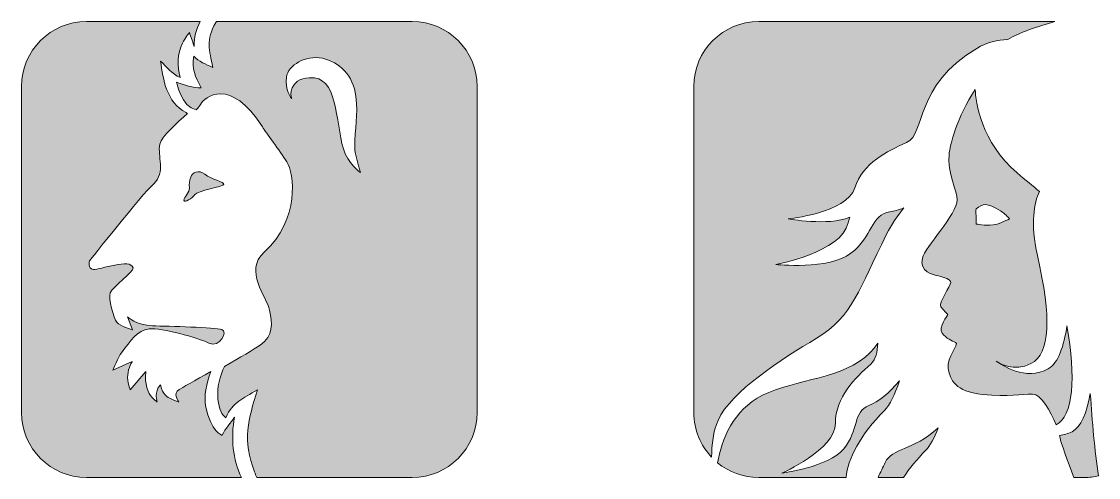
# Model space of a CAD drawing. Header units: inches. Extents: x 78 to 1162, y -895 to -77.
# Drawn here: x 640 to 952.4, y -669.8 to -537.7 of the extents above; entities that cross this region are included whole.
import ezdxf

# ---------------------------------------------------------------- set-up
doc = ezdxf.new("R2010")
doc.units = ezdxf.units.IN
doc.header["$MEASUREMENT"] = 0
doc.layers.add('Layer 1', color=7, linetype='Continuous')

# ---------------------------------------------------------------- blocks, each defined once
blk = doc.blocks.new('block 17')
at = {"layer": 'Layer 1', "true_color": 0x231f20}
h = blk.add_hatch(color=250, dxfattribs=at)
h.dxf.hatch_style = 2
edge = h.paths.add_edge_path()
edge.add_spline(control_points=[(835.01, -556.51), (835.01, -546.12), (843.43, -537.7), (853.82, -537.7), (853.82, -537.7), (939.74, -537.7), (939.74, -537.7), (934.7, -539.08), (929.59, -540.83), (926.07, -542.9), (923.07, -542.96), (920.03, -543.73), (917.04, -545.5), (898.85, -556.29), (902.37, -570.16), (896.73, -572.75), (891.09, -575.34), (884.04, -578.63), (881.68, -585.92), (879.33, -593.21), (862.41, -594.85), (862.41, -594.85), (862.41, -594.85), (873.88, -597.06), (880.25, -594.42), (880.07, -594.95), (879.92, -595.5), (879.78, -596.06), (877.84, -604.57), (858.78, -608.12), (858.78, -608.12), (858.78, -608.12), (874.26, -609.73), (880.56, -604.87), (886.85, -600.02), (886.3, -593.61), (891.88, -592.85), (893.1, -592.69), (894.45, -592.3), (895.88, -591.72), (894.05, -593.99), (892.35, -596.53), (890.93, -599.33), (882.82, -615.32), (881.32, -622.99), (870.48, -629.54), (860.81, -635.38), (845.8, -644.82), (842.03, -653.28), (840.62, -656.46), (840.17, -660.34), (840.16, -663.94), (836.97, -660.57), (835.01, -656.02), (835.01, -651.01), (835.01, -651.01), (835.01, -556.51), (835.01, -556.51)], knot_values=[0, 0, 0, 0, 1, 1, 1, 2, 2, 2, 3, 3, 3, 4, 4, 4, 5, 5, 5, 6, 6, 6, 7, 7, 7, 8, 8, 8, 9, 9, 9, 10, 10, 10, 11, 11, 11, 12, 12, 12, 13, 13, 13, 14, 14, 14, 15, 15, 15, 16, 16, 16, 17, 17, 17, 18, 18, 18, 19, 19, 19, 19], degree=3, periodic=1)
edge = h.paths.add_edge_path()
edge.add_spline(control_points=[(952.35, -669.39), (951.06, -669.67), (949.71, -669.82), (948.33, -669.82), (948.33, -669.82), (945.18, -669.82), (945.18, -669.82), (943.34, -664.95), (941.42, -659.66), (941.24, -658.34), (941.21, -658.14), (941.17, -657.9), (941.09, -657.63), (942.28, -657.47), (943.48, -657.14), (944.69, -656.57), (947.31, -655.34), (949, -651.01), (949.99, -645.53), (950.52, -653.64), (951.24, -661.95), (952.35, -669.39)], knot_values=[0, 0, 0, 0, 1, 1, 1, 2, 2, 2, 3, 3, 3, 4, 4, 4, 5, 5, 5, 6, 6, 6, 7, 7, 7, 7], degree=3, periodic=1)
edge = h.paths.add_edge_path()
edge.add_spline(control_points=[(895.79, -669.82), (895.79, -669.82), (888.42, -669.82), (888.42, -669.82), (889.19, -668.35), (889.87, -666.87), (890.51, -665.48), (892.43, -661.29), (898.47, -662.14), (905.86, -655.47), (904.74, -658.38), (903.53, -660.69), (902.27, -661.95), (899.68, -664.53), (897.51, -667.21), (895.79, -669.82)], knot_values=[0, 0, 0, 0, 1, 1, 1, 2, 2, 2, 3, 3, 3, 4, 4, 4, 5, 5, 5, 5], degree=3, periodic=1)
edge = h.paths.add_edge_path()
edge.add_spline(control_points=[(879.22, -669.82), (879.22, -669.82), (853.82, -669.82), (853.82, -669.82), (849.3, -669.82), (845.15, -668.22), (841.9, -665.56), (843.09, -658.84), (846.33, -650.31), (854.96, -646), (864.49, -641.24), (878.71, -641.29), (886, -633.77), (886.82, -632.92), (887.62, -631.97), (888.39, -630.95), (888.16, -633.54), (887.89, -635.5), (886.32, -636.95), (881.75, -641.15), (876.06, -646.46), (876.08, -654.12), (876.1, -661.77), (860.51, -668.57), (860.51, -668.57), (860.51, -668.57), (874.05, -666.89), (878.48, -661.5), (882.9, -656.1), (881.16, -650.74), (885.78, -648.98), (888.49, -647.96), (891.63, -645.45), (894.65, -641.81), (893.31, -645.73), (891.84, -648.87), (890.28, -650.43), (883.46, -657.24), (879.46, -664.77), (879.23, -669.71), (879.23, -669.71), (879.22, -669.82), (879.22, -669.82)], knot_values=[0, 0, 0, 0, 1, 1, 1, 2, 2, 2, 3, 3, 3, 4, 4, 4, 5, 5, 5, 6, 6, 6, 7, 7, 7, 8, 8, 8, 9, 9, 9, 10, 10, 10, 11, 11, 11, 12, 12, 12, 13, 13, 13, 14, 14, 14, 14], degree=3, periodic=1)
edge = h.paths.add_edge_path()
edge.add_spline(control_points=[(943.21, -625.91), (945.82, -640.75), (945.08, -652.22), (940.04, -654.54), (938.47, -650.67), (935.65, -645.65), (933.25, -645.65), (929.84, -645.65), (926.55, -646.58), (918.68, -645.76), (910.8, -644.94), (909.27, -641.53), (908.8, -638.24), (908.33, -634.95), (912.09, -631.19), (910.91, -630.72), (909.74, -630.25), (908.33, -629.54), (907.04, -628.01), (905.74, -626.49), (908.68, -622.61), (908.68, -622.61), (908.68, -622.61), (907.51, -621.43), (906.68, -620.37), (905.86, -619.32), (909.51, -614.26), (909.51, -613.32), (909.51, -612.38), (907.62, -611.91), (905.98, -611.44), (904.33, -610.97), (900.38, -610.33), (901.28, -606.27), (901.98, -603.09), (911.39, -593.57), (911.39, -589.34), (911.39, -587.12), (908.56, -581.35), (909.03, -576.17), (909.26, -573.69), (911.34, -565.36), (916.59, -557.4), (916.79, -560.89), (918.28, -572.67), (928.78, -581.58), (931.2, -583.64), (933.35, -585.36), (935.24, -586.92), (933.67, -590.29), (932.53, -596.07), (934.65, -605.47), (938.7, -623.49), (938.47, -633.93), (932.77, -636.83), (927.81, -639.37), (923.65, -636.78), (922.67, -636.08), (924.02, -637.07), (931.37, -642.06), (937.78, -638.34), (940.66, -636.66), (942.36, -631.74), (943.21, -625.91)], knot_values=[0, 0, 0, 0, 1, 1, 1, 2, 2, 2, 3, 3, 3, 4, 4, 4, 5, 5, 5, 6, 6, 6, 7, 7, 7, 8, 8, 8, 9, 9, 9, 10, 10, 10, 11, 11, 11, 12, 12, 12, 13, 13, 13, 14, 14, 14, 15, 15, 15, 16, 16, 16, 17, 17, 17, 18, 18, 18, 19, 19, 19, 20, 20, 20, 21, 21, 21, 21], degree=3, periodic=1)
edge = h.paths.add_edge_path()
edge.add_spline(control_points=[(916.92, -596.35), (916.92, -596.35), (919.29, -596.92), (921.84, -596.65), (923.18, -596.51), (925.18, -595.5), (926.59, -594.87), (925.63, -593.86), (924.74, -593.05), (923.99, -592.58), (919.97, -590.09), (918.74, -590.43), (916.88, -591.97), (916.82, -592.26), (916.79, -592.56), (916.79, -592.87), (916.87, -595.28), (916.92, -596.35), (916.92, -596.35)], knot_values=[0, 0, 0, 0, 1, 1, 1, 2, 2, 2, 3, 3, 3, 4, 4, 4, 5, 5, 5, 6, 6, 6, 6], degree=3, periodic=1)
at = {"layer": 'Layer 1', "lineweight": 0}
for points, knots in [([(835.01, -556.51), (835.01, -546.12), (843.43, -537.7), (853.82, -537.7), (853.82, -537.7), (939.74, -537.7), (939.74, -537.7), (934.7, -539.08), (929.59, -540.83), (926.07, -542.9), (923.07, -542.96), (920.03, -543.73), (917.04, -545.5), (898.85, -556.29), (902.37, -570.16), (896.73, -572.75), (891.09, -575.34), (884.04, -578.63), (881.68, -585.92), (879.33, -593.21), (862.41, -594.85), (862.41, -594.85), (862.41, -594.85), (873.88, -597.06), (880.25, -594.42), (880.07, -594.95), (879.92, -595.5), (879.78, -596.06), (877.84, -604.57), (858.78, -608.12), (858.78, -608.12), (858.78, -608.12), (874.26, -609.73), (880.56, -604.87), (886.85, -600.02), (886.3, -593.61), (891.88, -592.85), (893.1, -592.69), (894.45, -592.3), (895.88, -591.72), (894.05, -593.99), (892.35, -596.53), (890.93, -599.33), (882.82, -615.32), (881.32, -622.99), (870.48, -629.54), (860.81, -635.38), (845.8, -644.82), (842.03, -653.28), (840.62, -656.46), (840.17, -660.34), (840.16, -663.94), (836.97, -660.57), (835.01, -656.02), (835.01, -651.01), (835.01, -651.01), (835.01, -556.51), (835.01, -556.51)], [0, 0, 0, 0, 1, 1, 1, 2, 2, 2, 3, 3, 3, 4, 4, 4, 5, 5, 5, 6, 6, 6, 7, 7, 7, 8, 8, 8, 9, 9, 9, 10, 10, 10, 11, 11, 11, 12, 12, 12, 13, 13, 13, 14, 14, 14, 15, 15, 15, 16, 16, 16, 17, 17, 17, 18, 18, 18, 19, 19, 19, 19]), ([(943.21, -625.91), (945.82, -640.75), (945.08, -652.22), (940.04, -654.54), (938.47, -650.67), (935.65, -645.65), (933.25, -645.65), (929.84, -645.65), (926.55, -646.58), (918.68, -645.76), (910.8, -644.94), (909.27, -641.53), (908.8, -638.24), (908.33, -634.95), (912.09, -631.19), (910.91, -630.72), (909.74, -630.25), (908.33, -629.54), (907.04, -628.01), (905.74, -626.49), (908.68, -622.61), (908.68, -622.61), (908.68, -622.61), (907.51, -621.43), (906.68, -620.37), (905.86, -619.32), (909.51, -614.26), (909.51, -613.32), (909.51, -612.38), (907.62, -611.91), (905.98, -611.44), (904.33, -610.97), (900.38, -610.33), (901.28, -606.27), (901.98, -603.09), (911.39, -593.57), (911.39, -589.34), (911.39, -587.12), (908.56, -581.35), (909.03, -576.17), (909.26, -573.69), (911.34, -565.36), (916.59, -557.4), (916.79, -560.89), (918.28, -572.67), (928.78, -581.58), (931.2, -583.64), (933.35, -585.36), (935.24, -586.92), (933.67, -590.29), (932.53, -596.07), (934.65, -605.47), (938.7, -623.49), (938.47, -633.93), (932.77, -636.83), (927.81, -639.37), (923.65, -636.78), (922.67, -636.08), (924.02, -637.07), (931.37, -642.06), (937.78, -638.34), (940.66, -636.66), (942.36, -631.74), (943.21, -625.91)], [0, 0, 0, 0, 1, 1, 1, 2, 2, 2, 3, 3, 3, 4, 4, 4, 5, 5, 5, 6, 6, 6, 7, 7, 7, 8, 8, 8, 9, 9, 9, 10, 10, 10, 11, 11, 11, 12, 12, 12, 13, 13, 13, 14, 14, 14, 15, 15, 15, 16, 16, 16, 17, 17, 17, 18, 18, 18, 19, 19, 19, 20, 20, 20, 21, 21, 21, 21]), ([(916.92, -596.35), (916.92, -596.35), (919.29, -596.92), (921.84, -596.65), (923.18, -596.51), (925.18, -595.5), (926.59, -594.87), (925.63, -593.86), (924.74, -593.05), (923.99, -592.58), (919.97, -590.09), (918.74, -590.43), (916.88, -591.97), (916.82, -592.26), (916.79, -592.56), (916.79, -592.87), (916.87, -595.28), (916.92, -596.35), (916.92, -596.35)], [0, 0, 0, 0, 1, 1, 1, 2, 2, 2, 3, 3, 3, 4, 4, 4, 5, 5, 5, 6, 6, 6, 6]), ([(879.22, -669.82), (879.22, -669.82), (853.82, -669.82), (853.82, -669.82), (849.3, -669.82), (845.15, -668.22), (841.9, -665.56), (843.09, -658.84), (846.33, -650.31), (854.96, -646), (864.49, -641.24), (878.71, -641.29), (886, -633.77), (886.82, -632.92), (887.62, -631.97), (888.39, -630.95), (888.16, -633.54), (887.89, -635.5), (886.32, -636.95), (881.75, -641.15), (876.06, -646.46), (876.08, -654.12), (876.1, -661.77), (860.51, -668.57), (860.51, -668.57), (860.51, -668.57), (874.05, -666.89), (878.48, -661.5), (882.9, -656.1), (881.16, -650.74), (885.78, -648.98), (888.49, -647.96), (891.63, -645.45), (894.65, -641.81), (893.31, -645.73), (891.84, -648.87), (890.28, -650.43), (883.46, -657.24), (879.46, -664.77), (879.23, -669.71), (879.23, -669.71), (879.22, -669.82), (879.22, -669.82)], [0, 0, 0, 0, 1, 1, 1, 2, 2, 2, 3, 3, 3, 4, 4, 4, 5, 5, 5, 6, 6, 6, 7, 7, 7, 8, 8, 8, 9, 9, 9, 10, 10, 10, 11, 11, 11, 12, 12, 12, 13, 13, 13, 14, 14, 14, 14]), ([(952.35, -669.39), (951.06, -669.67), (949.71, -669.82), (948.33, -669.82), (948.33, -669.82), (945.18, -669.82), (945.18, -669.82), (943.34, -664.95), (941.42, -659.66), (941.24, -658.34), (941.21, -658.14), (941.17, -657.9), (941.09, -657.63), (942.28, -657.47), (943.48, -657.14), (944.69, -656.57), (947.31, -655.34), (949, -651.01), (949.99, -645.53), (950.52, -653.64), (951.24, -661.95), (952.35, -669.39)], [0, 0, 0, 0, 1, 1, 1, 2, 2, 2, 3, 3, 3, 4, 4, 4, 5, 5, 5, 6, 6, 6, 7, 7, 7, 7]), ([(895.79, -669.82), (895.79, -669.82), (888.42, -669.82), (888.42, -669.82), (889.19, -668.35), (889.87, -666.87), (890.51, -665.48), (892.43, -661.29), (898.47, -662.14), (905.86, -655.47), (904.74, -658.38), (903.53, -660.69), (902.27, -661.95), (899.68, -664.53), (897.51, -667.21), (895.79, -669.82)], [0, 0, 0, 0, 1, 1, 1, 2, 2, 2, 3, 3, 3, 4, 4, 4, 5, 5, 5, 5])]:
    blk.add_open_spline(points, degree=3, knots=knots, dxfattribs=at)
blk = doc.blocks.new('block 24')
at = {"layer": 'Layer 1', "true_color": 0x231f20}
h = blk.add_hatch(color=250, dxfattribs=at)
h.dxf.hatch_style = 2
edge = h.paths.add_edge_path()
edge.add_spline(control_points=[(640.05, -556.51), (640.05, -546.12), (648.47, -537.7), (658.85, -537.7), (658.85, -537.7), (691.83, -537.7), (691.83, -537.7), (690.7, -539.95), (690.04, -542.31), (690.14, -544.92), (689.95, -544.52), (689.85, -544.18), (689.79, -543.93), (689.75, -543.74), (688.73, -540.91), (688.73, -540.91), (688.73, -540.91), (687.49, -542.38), (686.72, -543.96), (685.21, -547.1), (685.06, -550.62), (686.08, -553.9), (683.7, -552.94), (682.05, -550.82), (680.39, -549.16), (681.12, -554.56), (682.04, -561.03), (687.79, -564.1), (687.92, -564.17), (688.06, -564.24), (688.21, -564.31), (685.3, -567.04), (680.75, -570.78), (680.17, -573.22), (679.36, -576.61), (681.95, -581.46), (678.39, -584.7), (674.83, -587.93), (659.78, -607.05), (659.78, -607.05), (659.78, -607.05), (659.13, -609.41), (660.91, -609.55), (662.69, -609.7), (671.75, -606.19), (672.39, -609.07), (672.61, -610.08), (666.42, -614.7), (665.77, -616.32), (665.12, -617.94), (666.74, -623.67), (667.71, -624.85), (668.68, -626.03), (672.24, -627.06), (672.24, -627.06), (672.24, -627.06), (670.78, -623.23), (670.78, -623.23), (670.78, -623.23), (673.37, -625.74), (678.06, -625.88), (682.76, -626.03), (696.19, -626.33), (698.12, -626.91), (700.07, -627.5), (697.48, -632.35), (694.41, -630.89), (691.33, -629.41), (680.65, -626.33), (677.09, -626.76), (673.53, -627.21), (671.77, -630.17), (669, -633.68), (668.12, -634.81), (666.57, -638.7), (666.57, -638.7), (666.57, -638.7), (672.17, -636.26), (672.17, -636.26), (672.17, -636.26), (671, -638.07), (670.83, -640.13), (670.67, -642.18), (671.59, -644.42), (671.59, -644.42), (671.59, -644.42), (676.12, -639.12), (676.12, -639.12), (676.12, -639.12), (675.57, -641.87), (676.77, -644.86), (677.47, -646.61), (679.36, -647.95), (679.36, -647.95), (679.36, -647.95), (678.4, -644.96), (680.3, -643.01), (681.03, -645.91), (682.42, -646.54), (683.4, -647.06), (684.6, -647.7), (685.67, -647.95), (685.67, -647.95), (685.67, -647.95), (683.72, -645.48), (685.78, -644.31), (686.33, -644), (690.41, -641.71), (694.97, -639.1), (693.62, -642.71), (692.89, -646.34), (693.44, -649.05), (695.03, -656.75), (698.2, -657.57), (698.2, -657.57), (699.1, -655.6), (700.77, -654.02), (701.83, -652.32), (700.67, -658.46), (701.34, -664.57), (703.83, -669.82), (703.83, -669.82), (658.85, -669.82), (658.85, -669.82), (648.47, -669.82), (640.05, -661.4), (640.05, -651.01), (640.05, -651.01), (640.05, -556.51), (640.05, -556.51)], knot_values=[0, 0, 0, 0, 1, 1, 1, 2, 2, 2, 3, 3, 3, 4, 4, 4, 5, 5, 5, 6, 6, 6, 7, 7, 7, 8, 8, 8, 9, 9, 9, 10, 10, 10, 11, 11, 11, 12, 12, 12, 13, 13, 13, 14, 14, 14, 15, 15, 15, 16, 16, 16, 17, 17, 17, 18, 18, 18, 19, 19, 19, 20, 20, 20, 21, 21, 21, 22, 22, 22, 23, 23, 23, 24, 24, 24, 25, 25, 25, 26, 26, 26, 27, 27, 27, 28, 28, 28, 29, 29, 29, 30, 30, 30, 31, 31, 31, 32, 32, 32, 33, 33, 33, 34, 34, 34, 35, 35, 35, 36, 36, 36, 37, 37, 37, 38, 38, 38, 39, 39, 39, 40, 40, 40, 41, 41, 41, 42, 42, 42, 43, 43, 43, 43], degree=3, periodic=1)
edge = h.paths.add_edge_path()
edge.add_spline(control_points=[(696.54, -537.7), (696.54, -537.7), (753.36, -537.7), (753.36, -537.7), (763.75, -537.7), (772.17, -546.12), (772.17, -556.51), (772.17, -556.51), (772.17, -651.01), (772.17, -651.01), (772.17, -661.4), (763.75, -669.82), (753.36, -669.82), (753.36, -669.82), (708.33, -669.82), (708.33, -669.82), (708.05, -669.29), (707.8, -668.75), (707.59, -668.19), (704.08, -658.98), (705.79, -653.09), (708.43, -644.4), (704.16, -647.08), (701.34, -647.88), (699.31, -652.51), (698.22, -651.75), (697.26, -650.04), (696.99, -647.11), (696.67, -643.62), (697.61, -640.37), (698.95, -637.63), (703.28, -635.14), (707.54, -632.64), (709.25, -631.47), (713.13, -628.82), (712.81, -625.15), (712, -621.32), (711.19, -617.49), (704.41, -609.98), (710.38, -604.55), (720.83, -595.05), (719.12, -581.61), (717.01, -578.37), (714.91, -575.13), (710.91, -569.82), (709.89, -568.23), (700.6, -553.57), (693.07, -559.54), (691.93, -561.75), (691.73, -562.15), (691.27, -562.69), (690.67, -563.3), (686.43, -562.5), (684.97, -555.22), (684.97, -555.22), (687.09, -556.1), (689.9, -556.99), (692.16, -556.91), (690.33, -553.65), (689.42, -551.47), (690.02, -547.7), (691.48, -549.33), (693.51, -550.08), (695.51, -551.02), (694.52, -545.79), (693.43, -543.16), (696.35, -538.02), (696.35, -538.02), (696.54, -537.7), (696.54, -537.7)], knot_values=[0, 0, 0, 0, 1, 1, 1, 2, 2, 2, 3, 3, 3, 4, 4, 4, 5, 5, 5, 6, 6, 6, 7, 7, 7, 8, 8, 8, 9, 9, 9, 10, 10, 10, 11, 11, 11, 12, 12, 12, 13, 13, 13, 14, 14, 14, 15, 15, 15, 16, 16, 16, 17, 17, 17, 18, 18, 18, 19, 19, 19, 20, 20, 20, 21, 21, 21, 22, 22, 22, 23, 23, 23, 23], degree=3, periodic=1)
edge = h.paths.add_edge_path()
edge.add_spline(control_points=[(718.4, -560.05), (718.4, -560.05), (717.9, -559.21), (718.24, -557.91), (718.97, -555.12), (720.68, -554.29), (723.49, -554.02), (731.91, -553.21), (731.02, -566.67), (733.37, -574.61), (734.57, -578.7), (738.3, -581.45), (738.3, -581.45), (738.3, -581.45), (736.68, -575.64), (736.68, -574.39), (736.68, -568.21), (737.74, -565.27), (737.01, -559.31), (736.28, -553.35), (732.23, -549.38), (727.3, -548.35), (722.36, -547.33), (717.43, -550.34), (716.86, -553.8), (716.27, -557.41), (718.4, -560.05), (718.4, -560.05)], knot_values=[0, 0, 0, 0, 1, 1, 1, 2, 2, 2, 3, 3, 3, 4, 4, 4, 5, 5, 5, 6, 6, 6, 7, 7, 7, 8, 8, 8, 9, 9, 9, 9], degree=3, periodic=1)
edge = h.paths.add_edge_path()
edge.add_spline(control_points=[(687.15, -589.48), (687.15, -588.56), (688.87, -587.11), (688.74, -585.92), (688.61, -584.74), (688.73, -583.95), (689.1, -582.81), (689.54, -581.45), (691.37, -580.52), (693.22, -581.97), (695.06, -583.42), (698.88, -584.21), (698.75, -584.87), (698.62, -585.53), (690.98, -586.77), (690.32, -587.82), (689.67, -588.88), (687.15, -590.4), (687.15, -589.48)], knot_values=[0, 0, 0, 0, 1, 1, 1, 2, 2, 2, 3, 3, 3, 4, 4, 4, 5, 5, 5, 6, 6, 6, 6], degree=3, periodic=1)
at = {"layer": 'Layer 1', "lineweight": 0}
for points, knots in [([(640.05, -556.51), (640.05, -546.12), (648.47, -537.7), (658.85, -537.7), (658.85, -537.7), (691.83, -537.7), (691.83, -537.7), (690.7, -539.95), (690.04, -542.31), (690.14, -544.92), (689.95, -544.52), (689.85, -544.18), (689.79, -543.93), (689.75, -543.74), (688.73, -540.91), (688.73, -540.91), (688.73, -540.91), (687.49, -542.38), (686.72, -543.96), (685.21, -547.1), (685.06, -550.62), (686.08, -553.9), (683.7, -552.94), (682.05, -550.82), (680.39, -549.16), (681.12, -554.56), (682.04, -561.03), (687.79, -564.1), (687.92, -564.17), (688.06, -564.24), (688.21, -564.31), (685.3, -567.04), (680.75, -570.78), (680.17, -573.22), (679.36, -576.61), (681.95, -581.46), (678.39, -584.7), (674.83, -587.93), (659.78, -607.05), (659.78, -607.05), (659.78, -607.05), (659.13, -609.41), (660.91, -609.55), (662.69, -609.7), (671.75, -606.19), (672.39, -609.07), (672.61, -610.08), (666.42, -614.7), (665.77, -616.32), (665.12, -617.94), (666.74, -623.67), (667.71, -624.85), (668.68, -626.03), (672.24, -627.06), (672.24, -627.06), (672.24, -627.06), (670.78, -623.23), (670.78, -623.23), (670.78, -623.23), (673.37, -625.74), (678.06, -625.88), (682.76, -626.03), (696.19, -626.33), (698.12, -626.91), (700.07, -627.5), (697.48, -632.35), (694.41, -630.89), (691.33, -629.41), (680.65, -626.33), (677.09, -626.76), (673.53, -627.21), (671.77, -630.17), (669, -633.68), (668.12, -634.81), (666.57, -638.7), (666.57, -638.7), (666.57, -638.7), (672.17, -636.26), (672.17, -636.26), (672.17, -636.26), (671, -638.07), (670.83, -640.13), (670.67, -642.18), (671.59, -644.42), (671.59, -644.42), (671.59, -644.42), (676.12, -639.12), (676.12, -639.12), (676.12, -639.12), (675.57, -641.87), (676.77, -644.86), (677.47, -646.61), (679.36, -647.95), (679.36, -647.95), (679.36, -647.95), (678.4, -644.96), (680.3, -643.01), (681.03, -645.91), (682.42, -646.54), (683.4, -647.06), (684.6, -647.7), (685.67, -647.95), (685.67, -647.95), (685.67, -647.95), (683.72, -645.48), (685.78, -644.31), (686.33, -644), (690.41, -641.71), (694.97, -639.1), (693.62, -642.71), (692.89, -646.34), (693.44, -649.05), (695.03, -656.75), (698.2, -657.57), (698.2, -657.57), (699.1, -655.6), (700.77, -654.02), (701.83, -652.32), (700.67, -658.46), (701.34, -664.57), (703.83, -669.82), (703.83, -669.82), (658.85, -669.82), (658.85, -669.82), (648.47, -669.82), (640.05, -661.4), (640.05, -651.01), (640.05, -651.01), (640.05, -556.51), (640.05, -556.51)], [0, 0, 0, 0, 1, 1, 1, 2, 2, 2, 3, 3, 3, 4, 4, 4, 5, 5, 5, 6, 6, 6, 7, 7, 7, 8, 8, 8, 9, 9, 9, 10, 10, 10, 11, 11, 11, 12, 12, 12, 13, 13, 13, 14, 14, 14, 15, 15, 15, 16, 16, 16, 17, 17, 17, 18, 18, 18, 19, 19, 19, 20, 20, 20, 21, 21, 21, 22, 22, 22, 23, 23, 23, 24, 24, 24, 25, 25, 25, 26, 26, 26, 27, 27, 27, 28, 28, 28, 29, 29, 29, 30, 30, 30, 31, 31, 31, 32, 32, 32, 33, 33, 33, 34, 34, 34, 35, 35, 35, 36, 36, 36, 37, 37, 37, 38, 38, 38, 39, 39, 39, 40, 40, 40, 41, 41, 41, 42, 42, 42, 43, 43, 43, 43]), ([(696.54, -537.7), (696.54, -537.7), (753.36, -537.7), (753.36, -537.7), (763.75, -537.7), (772.17, -546.12), (772.17, -556.51), (772.17, -556.51), (772.17, -651.01), (772.17, -651.01), (772.17, -661.4), (763.75, -669.82), (753.36, -669.82), (753.36, -669.82), (708.33, -669.82), (708.33, -669.82), (708.05, -669.29), (707.8, -668.75), (707.59, -668.19), (704.08, -658.98), (705.79, -653.09), (708.43, -644.4), (704.16, -647.08), (701.34, -647.88), (699.31, -652.51), (698.22, -651.75), (697.26, -650.04), (696.99, -647.11), (696.67, -643.62), (697.61, -640.37), (698.95, -637.63), (703.28, -635.14), (707.54, -632.64), (709.25, -631.47), (713.13, -628.82), (712.81, -625.15), (712, -621.32), (711.19, -617.49), (704.41, -609.98), (710.38, -604.55), (720.83, -595.05), (719.12, -581.61), (717.01, -578.37), (714.91, -575.13), (710.91, -569.82), (709.89, -568.23), (700.6, -553.57), (693.07, -559.54), (691.93, -561.75), (691.73, -562.15), (691.27, -562.69), (690.67, -563.3), (686.43, -562.5), (684.97, -555.22), (684.97, -555.22), (687.09, -556.1), (689.9, -556.99), (692.16, -556.91), (690.33, -553.65), (689.42, -551.47), (690.02, -547.7), (691.48, -549.33), (693.51, -550.08), (695.51, -551.02), (694.52, -545.79), (693.43, -543.16), (696.35, -538.02), (696.35, -538.02), (696.54, -537.7), (696.54, -537.7)], [0, 0, 0, 0, 1, 1, 1, 2, 2, 2, 3, 3, 3, 4, 4, 4, 5, 5, 5, 6, 6, 6, 7, 7, 7, 8, 8, 8, 9, 9, 9, 10, 10, 10, 11, 11, 11, 12, 12, 12, 13, 13, 13, 14, 14, 14, 15, 15, 15, 16, 16, 16, 17, 17, 17, 18, 18, 18, 19, 19, 19, 20, 20, 20, 21, 21, 21, 22, 22, 22, 23, 23, 23, 23]), ([(718.4, -560.05), (718.4, -560.05), (717.9, -559.21), (718.24, -557.91), (718.97, -555.12), (720.68, -554.29), (723.49, -554.02), (731.91, -553.21), (731.02, -566.67), (733.37, -574.61), (734.57, -578.7), (738.3, -581.45), (738.3, -581.45), (738.3, -581.45), (736.68, -575.64), (736.68, -574.39), (736.68, -568.21), (737.74, -565.27), (737.01, -559.31), (736.28, -553.35), (732.23, -549.38), (727.3, -548.35), (722.36, -547.33), (717.43, -550.34), (716.86, -553.8), (716.27, -557.41), (718.4, -560.05), (718.4, -560.05)], [0, 0, 0, 0, 1, 1, 1, 2, 2, 2, 3, 3, 3, 4, 4, 4, 5, 5, 5, 6, 6, 6, 7, 7, 7, 8, 8, 8, 9, 9, 9, 9]), ([(687.15, -589.48), (687.15, -588.56), (688.87, -587.11), (688.74, -585.92), (688.61, -584.74), (688.73, -583.95), (689.1, -582.81), (689.54, -581.45), (691.37, -580.52), (693.22, -581.97), (695.06, -583.42), (698.88, -584.21), (698.75, -584.87), (698.62, -585.53), (690.98, -586.77), (690.32, -587.82), (689.67, -588.88), (687.15, -590.4), (687.15, -589.48)], [0, 0, 0, 0, 1, 1, 1, 2, 2, 2, 3, 3, 3, 4, 4, 4, 5, 5, 5, 6, 6, 6, 6])]:
    blk.add_open_spline(points, degree=3, knots=knots, dxfattribs=at)

msp = doc.modelspace()

# ---------------------------------------------------------------- block references
at = {"layer": 'Layer 1'}
for name in ['block 24', 'block 17']:
    msp.add_blockref(name, (0, 0), dxfattribs=at)

doc.saveas('drawing.dxf')
